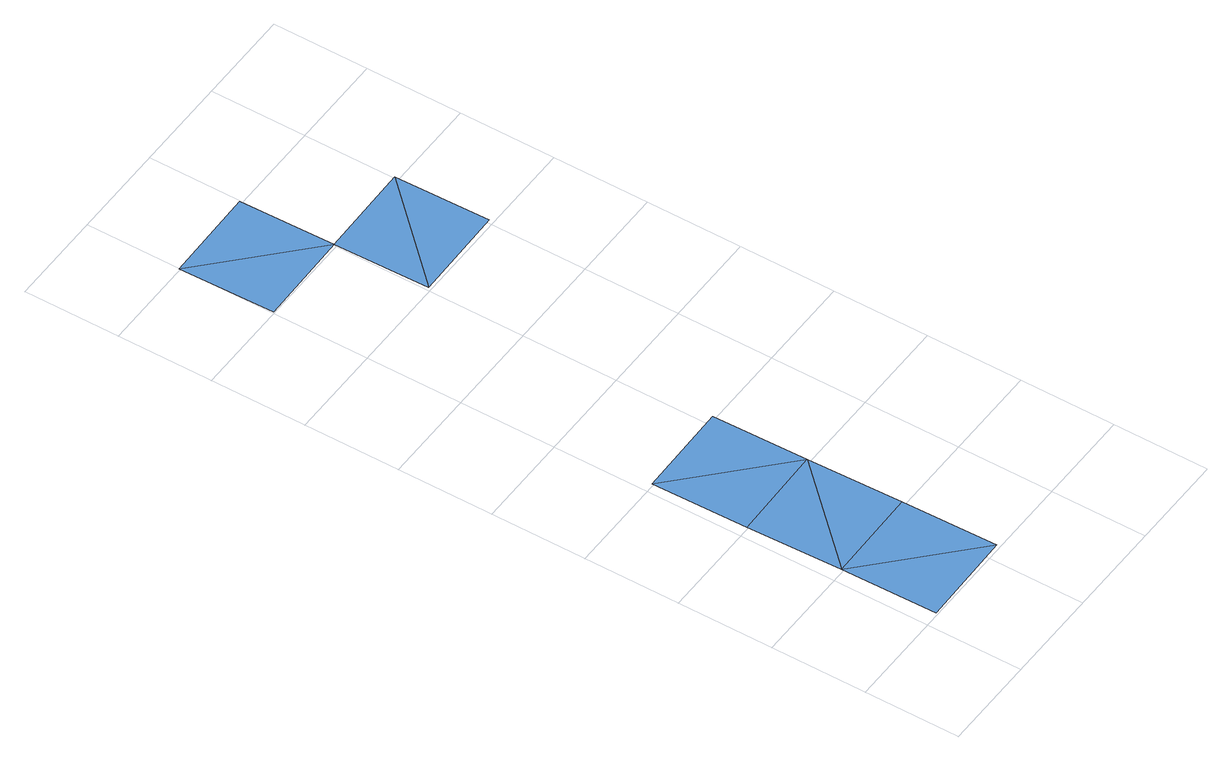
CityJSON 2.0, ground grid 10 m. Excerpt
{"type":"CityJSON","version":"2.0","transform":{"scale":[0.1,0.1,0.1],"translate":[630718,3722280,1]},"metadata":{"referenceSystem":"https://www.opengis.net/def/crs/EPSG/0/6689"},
"CityObjects":{
"waterbody1":{"type":"WaterBody","attributes":{"name":"福岡県津波浸水想定図","class":"1140","function":"2","WaterBodyTsunamiRiskAttribute.description":"1","WaterBodyTsunamiRiskAttribute.rank":"1"},"geometry":[{"type":"MultiSurface","lod":"1","boundaries":[[[0,1,2]],[[0,2,3]],[[4,0,5]],[[0,3,5]]]}]},
"waterbody2":{"type":"WaterBody","attributes":{"name":"福岡県津波浸水想定図","class":"1140","function":"2","WaterBodyTsunamiRiskAttribute.description":"1","WaterBodyTsunamiRiskAttribute.rank":"2"},"geometry":[{"type":"MultiSurface","lod":"1","boundaries":[[[5,6,4]],[[6,5,7]],[[8,9,10]],[[9,11,10]]]}]},
"waterbody3":{"type":"WaterBody","attributes":{"name":"福岡県津波浸水想定図","class":"1140","function":"2","WaterBodyTsunamiRiskAttribute.description":"1","WaterBodyTsunamiRiskAttribute.rank":"3"},"geometry":[{"type":"MultiSurface","lod":"1","boundaries":[[[12,13,9]],[[14,13,12]]]}]}
},
"vertices":[
[14,101,10],[16,1,10],[116,3,10],[114,103,10],[12,201,9],[112,203,9],
[10,301,9],[110,303,9],[2,701,8],[102,703,8],[0,801,8],[100,803,8],
[104,603,8],[202,705,8],[204,605,8]
]}
